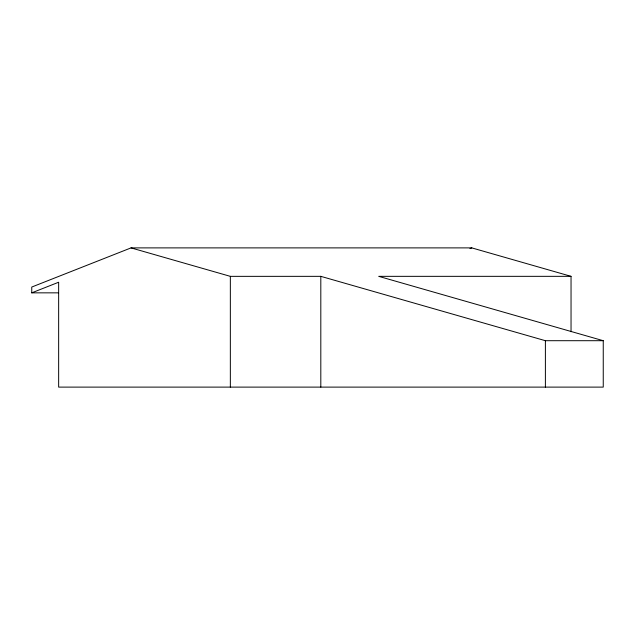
<?xml version="1.0" encoding="UTF-8"?>
<svg xmlns="http://www.w3.org/2000/svg" width="635" height="635" viewBox="0 0 635 635"><rect width="100%" height="100%" fill="white"/><g stroke="black" fill="none" stroke-linecap="round" stroke-linejoin="round"><path stroke-width="0.95" d="M571.04 331.724L571.04 276.336L471.797 247.888L131.04 247.888L31.75 287.044L31.75 292.846L58.499 292.846M31.75 292.846L58.65 282.234L58.65 387.112L603.25 387.112L603.25 340.701L378.714 276.344L571.04 276.336M469.956 248.618L471.797 247.888M131.04 247.888L230.346 276.352L320.81 276.344L545.394 340.701L603.25 340.701M545.394 340.701L545.394 387.112M320.81 276.344L320.81 387.112M230.346 276.352L230.346 387.112"/></g></svg>
